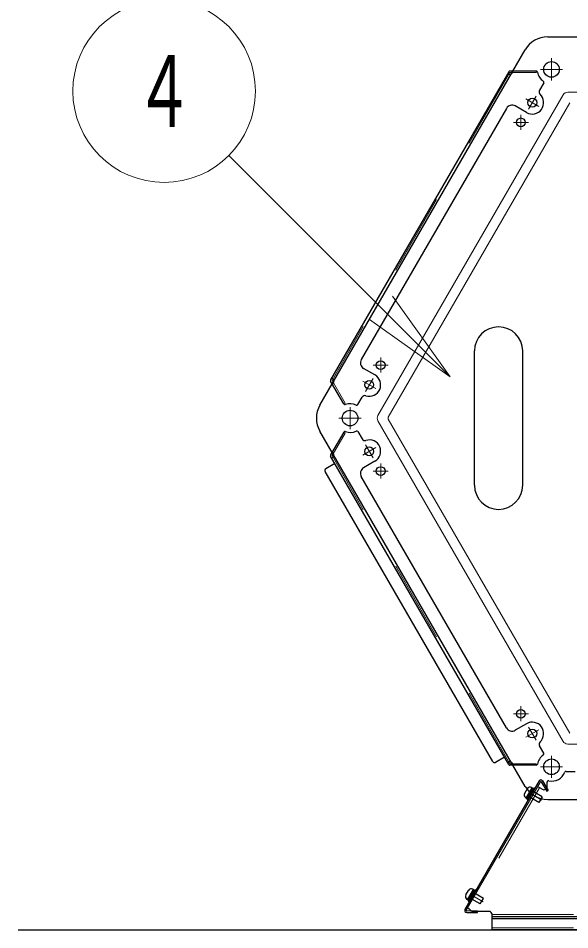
# Model space of a CAD drawing. Units: millimetres on the paper, scale 1:50. Extents: x -385 to 420, y 0 to 267.
# Drawn here: x -153.13 to -136.22, y 38.84 to 66.81 of the extents above; entities that cross this region are included whole.
import ezdxf
from ezdxf.enums import TextEntityAlignment as Align

# ---------------------------------------------------------------- set-up
doc = ezdxf.new("R2010")
doc.units = ezdxf.units.MM
doc.linetypes.add('USER1', pattern=[4.5, 2.5, -2])
doc.linetypes.add('USER2', pattern=[6, 3, -1, 1, -1])
doc.layers.add('1_50', color=7, linetype='Continuous', lineweight=25)
doc.styles.add('ＭＳ ゴシック', font='')
doc.styles.get('ＭＳ ゴシック').set_extended_font_data('MS Gothic')

msp = doc.modelspace()

# ---------------------------------------------------------------- linework, layer by layer
at = {"layer": '1_50', "color": 131}
for p, q in [((-136.892, 66.238), (-124.306, 66.238)), ((-143.878, 54.938), (-137.585, 65.838)), ((-137.585, 43.238), (-143.878, 54.138)), ((-136.892, 42.838), (-124.306, 42.838))]:
    msp.add_line(p, q, dxfattribs=at)
at = {"layer": '1_50', "linetype": 'USER2', "lineweight": 13}
for p, q in [((-136.776, 65.578), (-136.776, 64.898)), ((-136.436, 65.238), (-137.116, 65.238)), ((-142.954, 54.878), (-142.954, 54.198)), ((-142.614, 54.538), (-143.294, 54.538)), ((-136.776, 44.178), (-136.776, 43.498)), ((-136.436, 43.838), (-137.116, 43.838))]:
    msp.add_line(p, q, dxfattribs=at)
at = {"layer": '1_50', "color": 190}
for p, q in [((-137.248, 65.188), (-138.052, 65.188)), ((-138.087, 65.168), (-143.549, 55.708)), ((-138.079, 65.09), (-138.119, 65.113)), ((-137.997, 65.112), (-137.965, 65.168)), ((-137.016, 64.824), (-137.146, 64.598)), ((-137.54, 63.915), (-137.887, 64.115)), ((-138.16, 64.042), (-142.61, 56.334)), ((-142.19, 55.861), (-142.537, 56.061)), ((-143.146, 54.971), (-143.549, 55.668)), ((-143.477, 55.74), (-143.517, 55.763)), ((-143.455, 55.658), (-143.488, 55.602)), ((-142.715, 54.952), (-142.585, 55.178)), ((-143.146, 54.105), (-143.549, 53.408)), ((-142.715, 54.124), (-142.585, 53.898)), ((-143.455, 53.418), (-143.488, 53.474)), ((-138.087, 43.908), (-143.549, 53.368)), ((-143.477, 53.336), (-143.517, 53.313)), ((-142.19, 53.215), (-142.537, 53.015)), ((-138.16, 45.034), (-142.61, 52.742)), ((-137.54, 45.161), (-137.887, 44.961)), ((-137.016, 44.252), (-137.146, 44.478)), ((-138.079, 43.986), (-138.119, 43.963)), ((-137.997, 43.964), (-137.965, 43.908)), ((-137.248, 43.888), (-138.052, 43.888))]:
    msp.add_line(p, q, dxfattribs=at)
at = {"layer": '1_50', "color": 190, "linetype": 'USER1', "lineweight": 13}
for p, q in [((-137.249, 65.142), (-137.249, 65.188)), ((-138.049, 65.142), (-143.507, 55.688)), ((-137.249, 65.142), (-138.049, 65.142)), ((-143.107, 54.995), (-143.507, 55.688)), ((-143.107, 54.995), (-143.147, 54.972)), ((-143.107, 54.081), (-143.507, 53.388)), ((-143.107, 54.081), (-143.147, 54.104)), ((-138.049, 43.934), (-143.507, 53.388)), ((-137.249, 43.934), (-138.049, 43.934)), ((-137.249, 43.934), (-137.249, 43.888))]:
    msp.add_line(p, q, dxfattribs=at)
at = {"layer": '1_50', "color": 131, "lineweight": 13}
for p, q in [((-142.1, 54.618), (-136.418, 64.458)), ((-136.28, 64.538), (-124.918, 64.538)), ((-141.782, 54.568), (-136.216, 64.208)), ((-136.418, 44.618), (-142.1, 54.458)), ((-136.216, 44.868), (-141.782, 54.508)), ((-124.918, 44.538), (-136.28, 44.538))]:
    msp.add_line(p, q, dxfattribs=at)
at = {"layer": '1_50', "color": 2, "linetype": 'USER2', "lineweight": 13}
for p, q in [((-137.564, 64.333), (-137.166, 64.103)), ((-137.48, 64.019), (-137.25, 64.417)), ((-137.715, 63.842), (-137.715, 63.382)), ((-137.485, 63.612), (-137.945, 63.612)), ((-142.015, 56.394), (-142.015, 55.934)), ((-141.785, 56.164), (-142.245, 56.164)), ((-142.564, 55.673), (-142.166, 55.443)), ((-142.48, 55.359), (-142.25, 55.757)), ((-142.48, 53.717), (-142.25, 53.319)), ((-142.564, 53.403), (-142.166, 53.633)), ((-141.785, 52.912), (-142.245, 52.912)), ((-142.015, 52.682), (-142.015, 53.142)), ((-137.715, 45.234), (-137.715, 45.694)), ((-137.485, 45.464), (-137.945, 45.464)), ((-137.48, 45.057), (-137.25, 44.659)), ((-137.564, 44.743), (-137.166, 44.973)), ((-137.465, 43.036), (-137.074, 42.81)), ((-139.265, 39.918), (-138.874, 39.692))]:
    msp.add_line(p, q, dxfattribs=at)
at = {"layer": '1_50', "lineweight": 13}
for p, q in [((-139.883, 55.801), (-146.675, 62.592)), ((-141.651, 58.276), (-139.883, 55.801)), ((-139.883, 55.801), (-142.004, 57.922)), ((-139.883, 55.801), (-142.358, 57.568))]:
    msp.add_line(p, q, dxfattribs=at)
at = {"layer": '1_50'}
for p, q in [((-139.139, 52.478), (-139.139, 56.598)), ((-137.659, 52.478), (-137.659, 56.598)), ((-153.13, 38.838), (-68.033, 38.838))]:
    msp.add_line(p, q, dxfattribs=at)
at = {"layer": '1_50', "color": 2}
for p, q in [((-138.577, 43.997), (-143.717, 52.9)), ((-143.418, 53.141), (-143.695, 52.981)), ((-138.218, 44.135), (-138.495, 43.975)), ((-136.331, 43.699), (-136.055, 43.699)), ((-137.154, 43.405), (-139.429, 39.463)), ((-137.089, 43.382), (-136.922, 43.091)), ((-137.05, 43.405), (-136.882, 43.114)), ((-136.91, 43.234), (-136.91, 43.367)), ((-137.06, 43.148), (-137.202, 43.23)), ((-136.922, 43.091), (-136.882, 43.114)), ((-139.299, 39.475), (-139.352, 39.506)), ((-139.377, 39.373), (-139.042, 39.373)), ((-138.699, 39.402), (-139.226, 39.402)), ((-138.599, 39.238), (-138.599, 39.302)), ((-122.599, 39.238), (-138.599, 39.238)), ((-138.599, 38.838), (-138.599, 39.238)), ((-122.599, 39.238), (-138.599, 39.238)), ((-122.599, 39.174), (-138.599, 39.174)), ((-122.599, 38.838), (-138.599, 38.838))]:
    msp.add_line(p, q, dxfattribs=at)
at = {"layer": '1_50', "color": 2, "lineweight": 13}
msp.add_line((-137.114, 43.382), (-139.389, 39.44), dxfattribs=at)
at = {"layer": '1_50', "color": 2, "linetype": 'USER1', "lineweight": 13}
for p, q in [((-137.146, 43.198), (-139.296, 39.474)), ((-139.377, 39.419), (-139.042, 39.419)), ((-139.042, 39.419), (-139.042, 39.373)), ((-122.599, 39.302), (-138.599, 39.302)), ((-122.599, 38.902), (-138.599, 38.902))]:
    msp.add_line(p, q, dxfattribs=at)
at = {"layer": '1_50', "color": 4}
for p, q in [((-137.525, 43.162), (-137.605, 43.024)), ((-137.553, 42.874), (-137.369, 43.192)), ((-137.371, 43.189), (-137.551, 42.877)), ((-137.312, 43.19), (-137.522, 42.826)), ((-137.509, 42.849), (-137.325, 43.167)), ((-137.286, 43.175), (-137.496, 42.811)), ((-137.064, 42.92), (-137.411, 43.12)), ((-137.371, 43.189), (-137.388, 43.199)), ((-137.369, 43.192), (-137.325, 43.167)), ((-137.286, 43.175), (-137.312, 43.19)), ((-137.551, 42.877), (-137.568, 42.887)), ((-137.553, 42.874), (-137.509, 42.849)), ((-137.522, 42.826), (-137.496, 42.811)), ((-137.164, 42.746), (-137.511, 42.946)), ((-137.461, 43.033), (-137.424, 42.996)), ((-137.454, 43.045), (-137.417, 43.008)), ((-137.064, 42.92), (-137.164, 42.746)), ((-139.405, 39.906), (-139.325, 40.045)), ((-139.169, 40.075), (-139.353, 39.756)), ((-139.351, 39.759), (-139.171, 40.071)), ((-139.322, 39.708), (-139.112, 40.072)), ((-139.125, 40.05), (-139.309, 39.731)), ((-139.296, 39.693), (-139.086, 40.057)), ((-138.864, 39.802), (-139.211, 40.002)), ((-139.171, 40.071), (-139.188, 40.081)), ((-139.169, 40.075), (-139.125, 40.05)), ((-139.112, 40.072), (-139.086, 40.057)), ((-139.351, 39.759), (-139.368, 39.769)), ((-139.353, 39.756), (-139.309, 39.731)), ((-138.964, 39.629), (-139.311, 39.829)), ((-139.267, 39.904), (-139.217, 39.89)), ((-139.261, 39.915), (-139.211, 39.902)), ((-138.964, 39.629), (-138.864, 39.802)), ((-139.296, 39.693), (-139.322, 39.708))]:
    msp.add_line(p, q, dxfattribs=at)
at = {"layer": '1_50', "lineweight": 13}
msp.add_circle((-148.655, 64.572), 2.8, dxfattribs=at)
at = {"layer": '1_50', "color": 131}
for centre in [(-136.776, 65.238), (-142.954, 54.538), (-136.776, 43.838)]:
    msp.add_circle(centre, 0.24, dxfattribs=at)
at = {"layer": '1_50', "color": 2}
for centre in [(-137.365, 64.218), (-137.715, 63.612), (-142.015, 56.164), (-142.365, 55.558), (-142.365, 53.518), (-142.015, 52.912), (-137.715, 45.464), (-137.365, 44.858)]:
    msp.add_circle(centre, 0.135, dxfattribs=at)
at = {"layer": '1_50', "color": 131}
for centre, start, end in [((-136.892, 65.438), 90, 150), ((-143.185, 54.538), 150, 210), ((-136.892, 43.638), 210, 270)]:
    msp.add_arc(centre, 0.8, start, end, dxfattribs=at)
at = {"layer": '1_50', "color": 190}
for centre, radius, start, end in [((-138.052, 65.148), 0.04, 90, 150), ((-137.93, 65.148), 0.04, 90, 150), ((-137.248, 65.148), 0.04, 10.8069, 90), ((-138.049, 65.142), 0.06, 240, 330), ((-136.776, 65.238), 0.44, 190.8069, 235.2198), ((-137.05, 64.844), 0.04, 330, 55.2198), ((-137.365, 64.218), 0.35, 240, 47.1604), ((-137.059, 64.548), 0.1, 150, 227.1604), ((-137.987, 63.942), 0.2, 60, 150), ((-142.437, 56.234), 0.2, 150, 240), ((-143.514, 55.688), 0.04, 150, 210), ((-143.507, 55.688), 0.06, 330, 60), ((-142.365, 55.558), 0.35, 252.8396, 60), ((-143.453, 55.582), 0.04, 150, 210), ((-142.498, 55.128), 0.1, 72.8396, 150), ((-143.112, 54.991), 0.04, 210, 289.1931), ((-142.954, 54.538), 0.44, 64.7802, 109.1931), ((-142.75, 54.972), 0.04, 244.7802, 330), ((-143.112, 54.085), 0.04, 70.8069, 150), ((-142.954, 54.538), 0.44, 250.8069, 295.2198), ((-142.75, 54.104), 0.04, 30, 115.2198), ((-142.498, 53.948), 0.1, 210, 287.1604), ((-142.365, 53.518), 0.35, 300, 107.1604), ((-143.453, 53.494), 0.04, 150, 210), ((-143.514, 53.388), 0.04, 150, 210), ((-143.507, 53.388), 0.06, 300, 30), ((-142.437, 52.842), 0.2, 120, 210), ((-137.987, 45.134), 0.2, 210, 300), ((-137.365, 44.858), 0.35, 312.8396, 120), ((-137.059, 44.528), 0.1, 132.8396, 210), ((-136.776, 43.838), 0.44, 124.7802, 169.1931), ((-137.05, 44.232), 0.04, 304.7802, 30), ((-138.049, 43.934), 0.06, 30, 120), ((-137.248, 43.928), 0.04, 270, 349.1931), ((-138.052, 43.928), 0.04, 210, 270), ((-137.93, 43.928), 0.04, 210, 270)]:
    msp.add_arc(centre, radius, start, end, dxfattribs=at)
at = {"layer": '1_50', "color": 131, "lineweight": 13}
for centre, radius, start, end in [((-136.28, 64.378), 0.16, 90, 150), ((-141.961, 54.538), 0.16, 150, 210), ((-141.73, 54.538), 0.06, 150, 210), ((-136.28, 44.698), 0.16, 210, 270)]:
    msp.add_arc(centre, radius, start, end, dxfattribs=at)
at = {"layer": '1_50'}
for centre, start, end in [((-138.399, 56.598), 0, 180), ((-138.399, 52.478), 180, 0)]:
    msp.add_arc(centre, 0.74, start, end, dxfattribs=at)
at = {"layer": '1_50', "color": 2}
for centre, radius, start, end in [((-143.665, 52.93), 0.06, 120, 210), ((-138.525, 44.027), 0.06, 210, 300), ((-136.776, 43.838), 0.44, 258.8123, 338.1228), ((-136.331, 43.659), 0.04, 90, 158.1228), ((-137.102, 43.375), 0.06, 30, 150), ((-137.102, 43.375), 0.014, 30, 150), ((-136.87, 43.367), 0.04, 78.8123, 180), ((-137.01, 43.234), 0.1, 240, 0), ((-139.377, 39.433), 0.06, 150, 270), ((-139.377, 39.433), 0.014, 150, 270), ((-139.399, 39.302), 0.2, 30, 60), ((-138.699, 39.302), 0.1, 0, 90)]:
    msp.add_arc(centre, radius, start, end, dxfattribs=at)
at = {"layer": '1_50', "color": 4}
for centre, start, end in [((-137.438, 43.112), 60, 150), ((-137.518, 42.974), 150, 240), ((-139.238, 39.995), 60, 150), ((-139.318, 39.856), 150, 240)]:
    msp.add_arc(centre, 0.1, start, end, dxfattribs=at)

# ---------------------------------------------------------------- texts
at = {"layer": '1_50', "style": 'ＭＳ ゴシック', "width": 0.6}
msp.add_text('４', height=2.199, dxfattribs=at).set_placement((-148.655, 64.572), align=Align.MIDDLE_CENTER)

doc.saveas('drawing.dxf')
